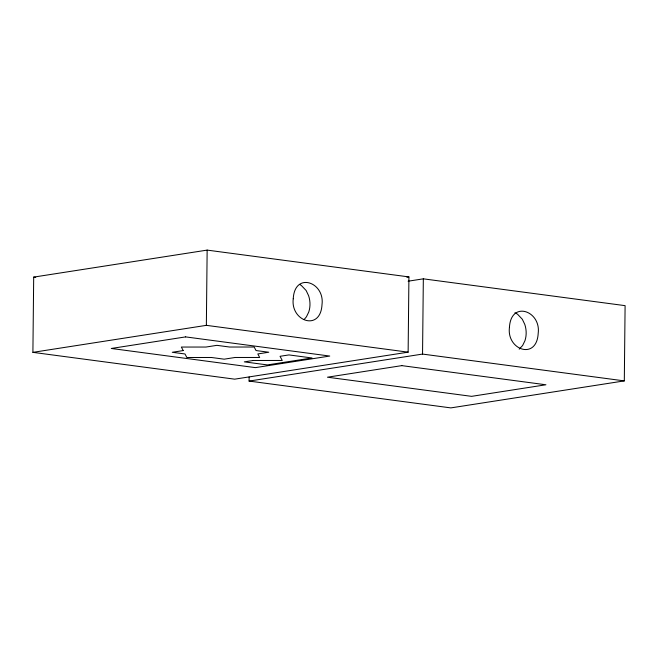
<?xml version="1.0" encoding="UTF-8"?>
<svg xmlns="http://www.w3.org/2000/svg" width="658" height="658" viewBox="0 0 658 658"><rect width="100%" height="100%" fill="white"/><g stroke="black" fill="none" stroke-linecap="round" stroke-linejoin="round"><path stroke-width="0.99" d="M32.9 352.351L33.69 277.108L207.147 250.106L408.922 276.919L408.133 352.162L234.667 379.164L32.9 352.351L206.357 325.348L408.133 352.162M206.357 325.348L207.147 250.106M408.116 281.205L423.333 278.836L625.1 305.649L624.31 380.892L450.853 407.894L249.078 381.081L249.127 377.018M249.078 381.081L422.543 354.078L423.333 278.836M304.243 319.401L306.422 316.819L308.775 311.982A20.382 15.381 83.3 0 0 308.61 295.705L306.135 290.507L301.364 285.498A18.383 13.876 83.3 0 0 300.04 284.7M519.195 349.151L522.6 345.549L524.952 340.712A20.382 15.381 83.3 0 0 524.796 324.435L522.312 319.237L517.55 314.228A18.383 13.876 83.3 0 0 514.893 312.821M406.891 277.232L408.922 276.919M33.69 277.108L35.729 277.38M422.543 354.078L624.31 380.892M293.246 298.773C290.367 321.277 320.611 331.879 322.017 304.514C324.904 282.011 294.652 271.409 293.246 298.773M509.432 327.503C506.545 349.998 536.796 360.6 538.203 333.244C541.09 310.74 510.838 300.138 509.432 327.503M185.622 336.896L111.284 348.469L255.403 367.625L329.748 356.052L185.622 336.896M183.212 350.582L172.273 352.285L184.997 353.971L186.847 357.5L211.432 357.483L224.156 359.178L235.095 357.475L259.671 357.467L257.821 353.938L268.76 352.236L256.036 350.541L254.177 347.021L229.601 347.029L216.877 345.343L205.938 347.046L181.353 347.054L183.212 350.582M253.215 360.477L244.332 361.859L267.395 364.927L311.999 357.977L288.936 354.917L280.053 356.299L282.241 360.461L253.215 360.477M401.808 365.626L327.47 377.199L471.589 396.346L545.926 384.774L401.808 365.626"/></g></svg>
